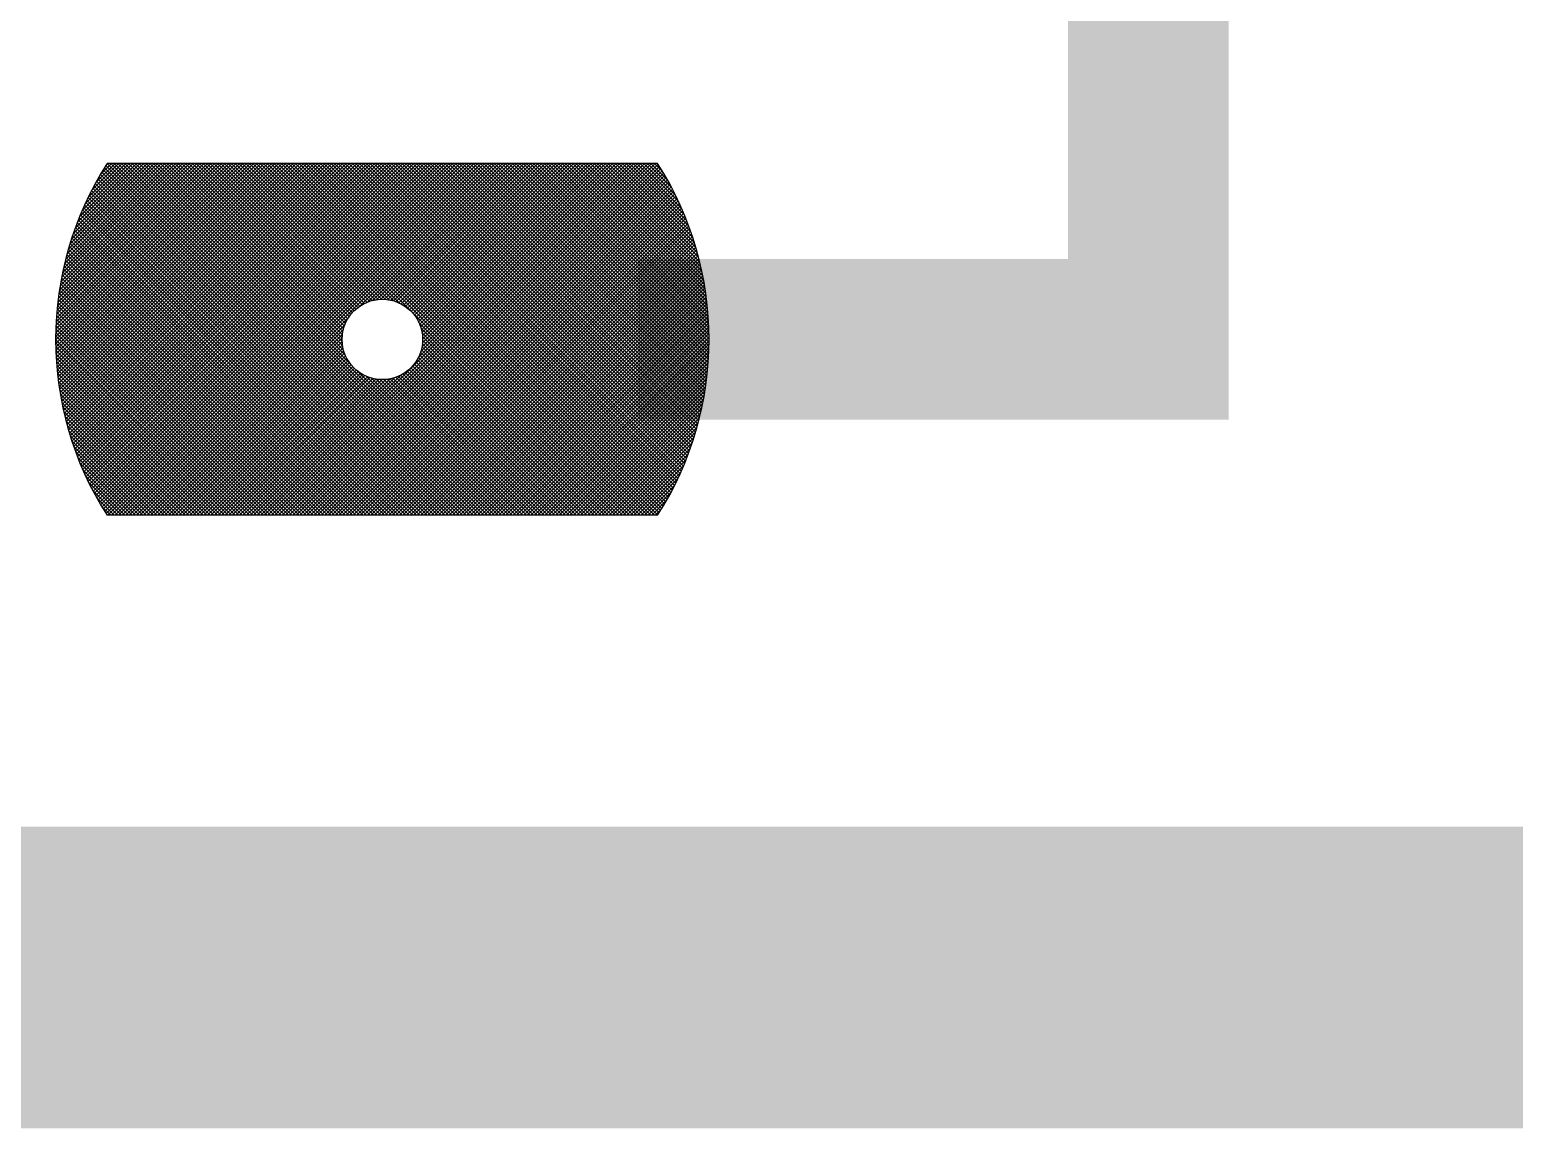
# Model space of a CAD drawing. Extents: x 0 to 395, y 0 to 270.
# Drawn here: x 109.37 to 116.76, y 201.18 to 206.65 of the extents above; entities that cross this region are included whole.
import ezdxf

# ---------------------------------------------------------------- set-up
doc = ezdxf.new("R2010")
doc.units = 0
doc.header["$LTSCALE"] = 0.3
doc.layers.get('0').update_dxf_attribs({"linetype": 'CONTINUOUS'})
doc.layers.add('TRACK', color=3, linetype='CONTINUOUS')

# ---------------------------------------------------------------- blocks, each defined once
blk = doc.blocks.new('*X23')
at = {"color": 0}
for p, q in [((85.37, 63.5027), (86.2423, 64.375)), ((85.3701, 63.4851), (86.26, 64.375)), ((85.3701, 63.5205), (86.2246, 64.375)), ((85.3703, 63.4677), (86.2776, 64.375)), ((85.3705, 63.5385), (86.2069, 64.375)), ((85.3708, 63.4504), (86.2953, 64.375)), ((85.371, 63.5567), (86.1892, 64.375)), ((85.3714, 63.4334), (86.313, 64.375)), ((85.3717, 63.5752), (86.1716, 64.375)), ((85.3721, 63.4165), (86.3307, 64.375)), ((85.3727, 63.5938), (86.1539, 64.375)), ((85.3731, 63.3998), (86.3483, 64.375)), ((85.3739, 63.6127), (86.1362, 64.375)), ((85.3742, 63.3832), (86.366, 64.375)), ((85.3754, 63.6318), (86.1185, 64.375)), ((85.3755, 63.3668), (86.3837, 64.375)), ((85.3769, 63.3505), (86.4014, 64.375)), ((85.377, 63.6512), (86.1009, 64.375)), ((85.3785, 63.3344), (86.4191, 64.375)), ((85.379, 63.6708), (86.0832, 64.375)), ((85.3802, 63.3184), (86.4367, 64.375)), ((85.3812, 63.6907), (86.0655, 64.375)), ((85.382, 63.3026), (86.4544, 64.375)), ((85.3837, 63.7109), (86.0478, 64.375)), ((85.384, 63.2869), (86.4721, 64.375)), ((85.3862, 63.2714), (86.4898, 64.375)), ((85.3866, 63.7314), (86.0301, 64.375)), ((85.3884, 63.256), (86.5074, 64.375)), ((85.3897, 63.7522), (86.0125, 64.375)), ((85.3908, 63.2407), (86.5251, 64.375)), ((85.3932, 63.7734), (85.9948, 64.375)), ((85.3933, 63.2255), (86.5428, 64.375)), ((85.396, 63.2105), (86.5605, 64.375)), ((85.397, 63.7949), (85.9771, 64.375)), ((85.3988, 63.1956), (86.5782, 64.375)), ((85.4012, 63.8167), (85.9594, 64.375)), ((85.4017, 63.1808), (86.5958, 64.375)), ((85.4047, 63.1662), (86.6135, 64.375)), ((85.4058, 63.839), (85.9418, 64.375)), ((85.4078, 63.1516), (86.6312, 64.375)), ((85.4108, 63.8617), (85.9241, 64.375)), ((85.411, 63.1372), (86.6489, 64.375)), ((85.4144, 63.1228), (86.6665, 64.375)), ((85.4162, 63.8848), (85.9064, 64.375)), ((85.4178, 63.1086), (86.6842, 64.375)), ((85.4214, 63.0945), (86.7019, 64.375)), ((85.4222, 63.9084), (85.8887, 64.375)), ((85.4251, 63.0805), (86.7196, 64.375)), ((85.4286, 63.9326), (85.871, 64.375)), ((85.4289, 63.0666), (86.7373, 64.375)), ((85.4327, 63.0528), (86.7549, 64.375)), ((85.4357, 63.9573), (85.8534, 64.375)), ((85.4367, 63.0391), (86.7726, 64.375)), ((85.4408, 63.0255), (86.7903, 64.375)), ((85.4433, 63.9826), (85.8357, 64.375)), ((85.445, 63.012), (86.808, 64.375)), ((85.4493, 62.9986), (86.8256, 64.375)), ((85.4517, 64.0086), (85.818, 64.375)), ((85.4537, 62.9853), (86.8433, 64.375)), ((85.4581, 62.9721), (86.861, 64.375)), ((85.4607, 64.0354), (85.8003, 64.375)), ((85.4627, 62.959), (86.8787, 64.375)), ((85.4674, 62.946), (86.8964, 64.375)), ((85.4706, 64.063), (85.7827, 64.375)), ((85.4721, 62.9331), (86.914, 64.375)), ((85.4769, 62.9202), (86.9317, 64.375)), ((85.4815, 64.0915), (85.765, 64.375)), ((85.4819, 62.9075), (86.9494, 64.375)), ((85.4869, 62.8948), (86.9671, 64.375)), ((85.492, 62.8823), (86.9847, 64.375)), ((85.4934, 64.1211), (85.7473, 64.375)), ((85.4972, 62.8698), (87.0024, 64.375)), ((85.5025, 62.8574), (87.0201, 64.375)), ((85.5065, 64.1518), (85.7296, 64.375)), ((85.5078, 62.8451), (87.0378, 64.375)), ((85.5133, 62.8328), (87.0555, 64.375)), ((85.5188, 62.8207), (87.0731, 64.375)), ((85.521, 64.184), (85.7119, 64.375)), ((85.5244, 62.8086), (87.0908, 64.375)), ((85.5301, 62.7966), (87.1085, 64.375)), ((85.5359, 62.7847), (87.1262, 64.375)), ((85.5372, 64.2179), (85.6943, 64.375)), ((85.5417, 62.7729), (87.1438, 64.375)), ((85.5477, 62.7612), (87.1615, 64.375)), ((85.5537, 62.7495), (87.1792, 64.375)), ((85.5554, 64.2538), (85.6766, 64.375)), ((85.5598, 62.7379), (87.1969, 64.375)), ((85.566, 62.7264), (87.2145, 64.375)), ((85.5722, 62.715), (87.2322, 64.375)), ((85.5763, 64.2924), (85.6589, 64.375)), ((85.5785, 62.7036), (87.2499, 64.375)), ((85.5849, 62.6923), (87.2676, 64.375)), ((85.5914, 62.6811), (87.2853, 64.375)), ((87.2993, 62.625), (85.5966, 64.3277)), ((85.598, 62.67), (87.3029, 64.375)), ((85.6005, 64.3343), (85.6412, 64.375)), ((87.317, 62.625), (85.6032, 64.3388)), ((85.6046, 62.659), (87.3206, 64.375)), ((87.3347, 62.625), (85.6099, 64.3498)), ((85.6113, 62.648), (87.3383, 64.375)), ((87.3523, 62.625), (85.6167, 64.3607)), ((85.618, 62.6371), (87.356, 64.375)), ((87.37, 62.625), (85.6235, 64.3715)), ((85.6249, 62.6262), (87.3736, 64.375)), ((87.3877, 62.625), (85.6377, 64.375)), ((85.6413, 62.625), (87.3913, 64.375)), ((87.4054, 62.625), (85.6554, 64.375)), ((85.659, 62.625), (87.409, 64.375)), ((87.4231, 62.625), (85.6731, 64.375)), ((85.6767, 62.625), (87.4267, 64.375)), ((87.4407, 62.625), (85.6907, 64.375)), ((85.6944, 62.625), (87.4444, 64.375)), ((87.4584, 62.625), (85.7084, 64.375)), ((85.712, 62.625), (87.462, 64.375)), ((87.4761, 62.625), (85.7261, 64.375)), ((85.7297, 62.625), (87.4797, 64.375)), ((87.4938, 62.625), (85.7438, 64.375)), ((85.7474, 62.625), (87.4974, 64.375)), ((87.5114, 62.625), (85.7614, 64.375)), ((85.7651, 62.625), (87.5151, 64.375)), ((87.5291, 62.625), (85.7791, 64.375)), ((85.7827, 62.625), (87.5327, 64.375)), ((87.5468, 62.625), (85.7968, 64.375)), ((85.8004, 62.625), (87.5504, 64.375)), ((87.5645, 62.625), (85.8145, 64.375)), ((85.8181, 62.625), (87.5681, 64.375)), ((87.5822, 62.625), (85.8322, 64.375)), ((85.8358, 62.625), (87.5858, 64.375)), ((86.8181, 63.4068), (85.8498, 64.375)), ((86.805, 63.4375), (85.8675, 64.375)), ((86.7988, 63.4614), (85.8852, 64.375)), ((86.7958, 63.4821), (85.9029, 64.375)), ((86.795, 63.5005), (85.9205, 64.375)), ((86.7958, 63.5175), (85.9382, 64.375)), ((86.7978, 63.5331), (85.9559, 64.375)), ((86.8008, 63.5478), (85.9736, 64.375)), ((86.8047, 63.5616), (85.9913, 64.375)), ((86.8094, 63.5745), (86.0089, 64.375)), ((86.8148, 63.5868), (86.0266, 64.375)), ((86.8209, 63.5984), (86.0443, 64.375)), ((86.8276, 63.6094), (86.062, 64.375)), ((86.8348, 63.6198), (86.0796, 64.375)), ((86.8427, 63.6296), (86.0973, 64.375)), ((86.8511, 63.6389), (86.115, 64.375)), ((86.8601, 63.6476), (86.1327, 64.375)), ((86.8696, 63.6558), (86.1504, 64.375)), ((86.8796, 63.6634), (86.168, 64.375)), ((86.8903, 63.6704), (86.1857, 64.375)), ((86.9016, 63.6768), (86.2034, 64.375)), ((86.9134, 63.6826), (86.2211, 64.375)), ((86.926, 63.6877), (86.2387, 64.375)), ((86.9393, 63.6921), (86.2564, 64.375)), ((86.9535, 63.6956), (86.2741, 64.375)), ((86.9685, 63.6982), (86.2918, 64.375)), ((86.9847, 63.6997), (86.3095, 64.375)), ((87.0023, 63.6999), (86.3271, 64.375)), ((87.0216, 63.6982), (86.3448, 64.375)), ((87.0434, 63.694), (86.3625, 64.375)), ((87.0696, 63.6856), (86.3802, 64.375)), ((87.1074, 63.6654), (86.3978, 64.375)), ((88.1655, 62.625), (86.4155, 64.375)), ((86.4191, 62.625), (88.1691, 64.375)), ((88.1832, 62.625), (86.4332, 64.375)), ((86.4368, 62.625), (88.1868, 64.375)), ((88.2009, 62.625), (86.4509, 64.375)), ((86.4545, 62.625), (88.2045, 64.375)), ((88.2186, 62.625), (86.4686, 64.375)), ((86.4722, 62.625), (88.2222, 64.375)), ((88.2362, 62.625), (86.4862, 64.375)), ((86.4899, 62.625), (88.2399, 64.375)), ((88.2539, 62.625), (86.5039, 64.375)), ((86.5075, 62.625), (88.2575, 64.375)), ((88.2716, 62.625), (86.5216, 64.375)), ((86.5252, 62.625), (88.2752, 64.375)), ((88.2893, 62.625), (86.5393, 64.375)), ((86.5429, 62.625), (88.2929, 64.375)), ((88.3069, 62.625), (86.5569, 64.375)), ((86.5606, 62.625), (88.3106, 64.375)), ((88.3246, 62.625), (86.5746, 64.375)), ((86.5782, 62.625), (88.3282, 64.375)), ((88.3423, 62.625), (86.5923, 64.375)), ((86.5959, 62.625), (88.3459, 64.375)), ((88.36, 62.625), (86.61, 64.375)), ((86.6136, 62.625), (88.3636, 64.375)), ((88.3695, 62.6332), (86.6277, 64.375)), ((86.6313, 62.625), (88.3709, 64.3646)), ((88.3763, 62.644), (86.6453, 64.375)), ((86.649, 62.625), (88.3777, 64.3537)), ((88.383, 62.655), (86.663, 64.375)), ((86.6666, 62.625), (88.3844, 64.3428)), ((88.3897, 62.666), (86.6807, 64.375)), ((86.6843, 62.625), (88.391, 64.3317)), ((88.3962, 62.6771), (86.6984, 64.375)), ((88.4027, 62.6883), (86.716, 64.375)), ((88.4092, 62.6995), (86.7337, 64.375)), ((88.4155, 62.7109), (86.7514, 64.375)), ((88.4218, 62.7223), (86.7691, 64.375)), ((88.428, 62.7338), (86.7868, 64.375)), ((88.4341, 62.7453), (86.8044, 64.375)), ((88.4402, 62.7569), (86.8221, 64.375)), ((88.4461, 62.7687), (86.8398, 64.375)), ((88.452, 62.7805), (86.8575, 64.375)), ((88.4578, 62.7923), (86.8751, 64.375)), ((88.4635, 62.8043), (86.8928, 64.375)), ((86.909, 63.6806), (87.6035, 64.375)), ((88.4692, 62.8163), (86.9105, 64.375)), ((88.4747, 62.8284), (86.9282, 64.375)), ((86.9378, 63.6916), (87.6211, 64.375)), ((88.4802, 62.8406), (86.9459, 64.375)), ((86.9609, 63.6971), (87.6388, 64.375)), ((88.4856, 62.8529), (86.9635, 64.375)), ((86.981, 63.6995), (87.6565, 64.375)), ((88.4909, 62.8653), (86.9812, 64.375)), ((88.4961, 62.8777), (86.9989, 64.375)), ((86.9991, 63.7), (87.6742, 64.375)), ((87.0158, 63.6989), (87.6918, 64.375)), ((88.5013, 62.8903), (87.0166, 64.375)), ((87.0312, 63.6967), (87.7095, 64.375)), ((88.5063, 62.9029), (87.0342, 64.375)), ((87.0457, 63.6935), (87.7272, 64.375)), ((88.5113, 62.9156), (87.0519, 64.375)), ((87.0593, 63.6894), (87.7449, 64.375)), ((88.5162, 62.9284), (87.0696, 64.375)), ((87.0721, 63.6845), (87.7626, 64.375)), ((87.0842, 63.679), (87.7802, 64.375)), ((88.5209, 62.9413), (87.0873, 64.375)), ((87.0957, 63.6728), (87.7979, 64.375)), ((88.5256, 62.9543), (87.105, 64.375)), ((87.1066, 63.666), (87.8156, 64.375)), ((87.1169, 63.6586), (87.8333, 64.375)), ((88.5302, 62.9674), (87.1226, 64.375)), ((87.1266, 63.6506), (87.8509, 64.375)), ((87.1357, 63.6421), (87.8686, 64.375)), ((88.5347, 62.9806), (87.1403, 64.375)), ((87.1443, 63.633), (87.8863, 64.375)), ((87.1497, 63.3732), (88.1515, 64.375)), ((87.1524, 63.6234), (87.904, 64.375)), ((88.5392, 62.9938), (87.158, 64.375)), ((87.1599, 63.6132), (87.9217, 64.375)), ((87.1668, 63.6024), (87.9393, 64.375)), ((87.1731, 63.5911), (87.957, 64.375)), ((88.5435, 63.0072), (87.1757, 64.375)), ((87.1779, 63.4191), (88.1338, 64.375)), ((87.1787, 63.579), (87.9747, 64.375)), ((87.1837, 63.5663), (87.9924, 64.375)), ((87.1878, 63.4466), (88.1161, 64.375)), ((87.1879, 63.5528), (88.01, 64.375)), ((87.1913, 63.5385), (88.0277, 64.375)), ((87.1926, 63.4692), (88.0984, 64.375)), ((88.5477, 63.0206), (87.1933, 64.375)), ((87.1936, 63.5232), (88.0454, 64.375)), ((87.1947, 63.4889), (88.0808, 64.375)), ((87.1949, 63.5068), (88.0631, 64.375)), ((88.5518, 63.0342), (87.211, 64.375)), ((88.5558, 63.0479), (87.2287, 64.375)), ((88.5598, 63.0616), (87.2464, 64.375)), ((88.5636, 63.0755), (87.264, 64.375)), ((88.5673, 63.0894), (87.2817, 64.375)), ((88.5709, 63.1035), (87.2994, 64.375)), ((88.5744, 63.1177), (87.3171, 64.375)), ((88.5778, 63.132), (87.3348, 64.375)), ((88.5811, 63.1464), (87.3524, 64.375)), ((88.5842, 63.1609), (87.3701, 64.375)), ((88.5873, 63.1755), (87.3878, 64.375)), ((88.5902, 63.1903), (87.4055, 64.375)), ((88.593, 63.2051), (87.4231, 64.375)), ((88.5957, 63.2201), (87.4408, 64.375)), ((88.5983, 63.2352), (87.4585, 64.375)), ((88.6007, 63.2505), (87.4762, 64.375)), ((88.603, 63.2658), (87.4939, 64.375)), ((88.6052, 63.2813), (87.5115, 64.375)), ((88.6073, 63.297), (87.5292, 64.375)), ((88.6092, 63.3127), (87.5469, 64.375)), ((88.6109, 63.3286), (87.5646, 64.375)), ((88.6126, 63.3447), (87.5822, 64.375)), ((88.614, 63.3609), (87.5999, 64.375)), ((88.6154, 63.3772), (87.6176, 64.375)), ((88.6165, 63.3938), (87.6353, 64.375)), ((88.6175, 63.4104), (87.653, 64.375)), ((88.6184, 63.4273), (87.6706, 64.375)), ((88.619, 63.4443), (87.6883, 64.375)), ((88.6195, 63.4614), (87.706, 64.375)), ((88.6199, 63.4788), (87.7237, 64.375)), ((88.62, 63.4964), (87.7413, 64.375)), ((88.6199, 63.5141), (87.759, 64.375)), ((88.6197, 63.532), (87.7767, 64.375)), ((88.6192, 63.5502), (87.7944, 64.375)), ((88.6186, 63.5685), (87.8121, 64.375)), ((88.6177, 63.5871), (87.8297, 64.375)), ((88.6165, 63.6059), (87.8474, 64.375)), ((88.6152, 63.6249), (87.8651, 64.375)), ((88.6136, 63.6442), (87.8828, 64.375)), ((88.6117, 63.6637), (87.9004, 64.375)), ((88.6096, 63.6835), (87.9181, 64.375)), ((88.6072, 63.7036), (87.9358, 64.375)), ((88.6045, 63.724), (87.9535, 64.375)), ((88.6015, 63.7447), (87.9712, 64.375)), ((88.5981, 63.7657), (87.9888, 64.375)), ((88.5944, 63.7871), (88.0065, 64.375)), ((88.5904, 63.8088), (88.0242, 64.375)), ((88.5859, 63.8309), (88.0419, 64.375)), ((88.5811, 63.8534), (88.0595, 64.375)), ((88.5758, 63.8764), (88.0772, 64.375)), ((88.57, 63.8999), (88.0949, 64.375)), ((88.5638, 63.9238), (88.1126, 64.375)), ((88.5569, 63.9483), (88.1303, 64.375)), ((88.5495, 63.9734), (88.1479, 64.375)), ((88.5414, 63.9992), (88.1656, 64.375)), ((88.5326, 64.0257), (88.1833, 64.375)), ((88.523, 64.0529), (88.201, 64.375)), ((88.5125, 64.0811), (88.2186, 64.375)), ((88.5011, 64.1103), (88.2363, 64.375)), ((88.4884, 64.1406), (88.254, 64.375)), ((88.4744, 64.1722), (88.2717, 64.375)), ((88.4589, 64.2055), (88.2894, 64.375)), ((88.4414, 64.2406), (88.307, 64.375)), ((88.4216, 64.2781), (88.3247, 64.375)), ((88.3987, 64.3187), (88.3424, 64.375)), ((88.3716, 64.3634), (88.3601, 64.375)), ((87.1756, 62.625), (85.5525, 64.2481)), ((87.1932, 62.625), (85.5585, 64.2597)), ((87.2109, 62.625), (85.5647, 64.2712)), ((87.2286, 62.625), (85.5709, 64.2827)), ((87.2463, 62.625), (85.5772, 64.2941)), ((87.264, 62.625), (85.5836, 64.3054)), ((87.2816, 62.625), (85.5901, 64.3166)), ((86.702, 62.625), (88.3976, 64.3206)), ((86.7197, 62.625), (88.4041, 64.3094)), ((86.7373, 62.625), (88.4105, 64.2981)), ((86.755, 62.625), (88.4168, 64.2868)), ((86.7727, 62.625), (88.4231, 64.2754)), ((86.7904, 62.625), (88.4293, 64.2639)), ((86.8081, 62.625), (88.4354, 64.2523)), ((87.0695, 62.625), (85.5177, 64.1768)), ((87.0872, 62.625), (85.5233, 64.1889)), ((87.1049, 62.625), (85.5289, 64.2009)), ((87.1225, 62.625), (85.5347, 64.2128)), ((87.1402, 62.625), (85.5405, 64.2247)), ((87.1579, 62.625), (85.5465, 64.2364)), ((86.8257, 62.625), (88.4414, 64.2407)), ((86.8434, 62.625), (88.4473, 64.2289)), ((86.8611, 62.625), (88.4532, 64.2171)), ((86.8788, 62.625), (88.459, 64.2052)), ((86.8964, 62.625), (88.4647, 64.1933)), ((86.9141, 62.625), (88.4703, 64.1812)), ((86.9634, 62.625), (85.4859, 64.1026)), ((86.9811, 62.625), (85.4909, 64.1152)), ((86.9988, 62.625), (85.4961, 64.1277)), ((87.0165, 62.625), (85.5014, 64.1401)), ((87.0342, 62.625), (85.5067, 64.1524)), ((87.0518, 62.625), (85.5122, 64.1647)), ((86.9318, 62.625), (88.4759, 64.1691)), ((86.9495, 62.625), (88.4813, 64.1569)), ((86.9672, 62.625), (88.4867, 64.1446)), ((86.9848, 62.625), (88.492, 64.1322)), ((87.0025, 62.625), (88.4972, 64.1197)), ((87.0202, 62.625), (88.5023, 64.1071)), ((86.8751, 62.625), (85.4617, 64.0383)), ((86.8927, 62.625), (85.4664, 64.0513)), ((86.9104, 62.625), (85.4711, 64.0643)), ((86.9281, 62.625), (85.4759, 64.0771)), ((86.9458, 62.625), (85.4809, 64.0899)), ((87.0379, 62.625), (88.5074, 64.0945)), ((87.0555, 62.625), (88.5123, 64.0818)), ((87.0732, 62.625), (88.5171, 64.0689)), ((87.0909, 62.625), (88.5219, 64.056)), ((87.1086, 62.625), (88.5266, 64.043)), ((87.1262, 62.625), (88.5312, 64.0299)), ((86.769, 62.625), (85.4359, 63.9581)), ((86.7867, 62.625), (85.44, 63.9717)), ((86.8043, 62.625), (85.4441, 63.9852)), ((86.822, 62.625), (85.4484, 63.9986)), ((86.8397, 62.625), (85.4527, 64.0119)), ((86.8574, 62.625), (85.4572, 64.0252)), ((87.1439, 62.625), (88.5357, 64.0167)), ((87.1616, 62.625), (88.54, 64.0034)), ((87.1793, 62.625), (88.5443, 63.9901)), ((87.197, 62.625), (88.5485, 63.9766)), ((87.2146, 62.625), (88.5526, 63.963)), ((86.6806, 62.625), (85.4171, 63.8885)), ((86.6983, 62.625), (85.4207, 63.9026)), ((86.716, 62.625), (85.4243, 63.9166)), ((86.7336, 62.625), (85.4281, 63.9306)), ((86.7513, 62.625), (85.4319, 63.9444)), ((87.2323, 62.625), (88.5566, 63.9493)), ((87.25, 62.625), (88.5605, 63.9355)), ((87.2677, 62.625), (88.5643, 63.9217)), ((87.2853, 62.625), (88.568, 63.9077)), ((87.303, 62.625), (88.5716, 63.8936)), ((87.3207, 62.625), (88.5751, 63.8794)), ((86.5922, 62.625), (85.4011, 63.8162)), ((86.6099, 62.625), (85.404, 63.8308)), ((86.6276, 62.625), (85.4071, 63.8454)), ((86.6452, 62.625), (85.4104, 63.8599)), ((86.6629, 62.625), (85.4137, 63.8742)), ((87.3384, 62.625), (88.5785, 63.8651)), ((87.3561, 62.625), (88.5817, 63.8507)), ((87.3737, 62.625), (88.5849, 63.8361)), ((87.3914, 62.625), (88.5879, 63.8215)), ((87.4091, 62.625), (88.5908, 63.8067)), ((86.5038, 62.625), (85.388, 63.7409)), ((86.5215, 62.625), (85.3903, 63.7562)), ((86.5392, 62.625), (85.3928, 63.7714)), ((86.5569, 62.625), (85.3954, 63.7864)), ((86.5745, 62.625), (85.3982, 63.8013)), ((87.4268, 62.625), (88.5936, 63.7918)), ((87.4444, 62.625), (88.5963, 63.7768)), ((87.4621, 62.625), (88.5988, 63.7617)), ((87.4798, 62.625), (88.6012, 63.7464)), ((87.4975, 62.625), (88.6035, 63.731)), ((86.4154, 62.625), (85.3781, 63.6623)), ((86.4331, 62.625), (85.3798, 63.6783)), ((86.4508, 62.625), (85.3816, 63.6941)), ((86.4685, 62.625), (85.3836, 63.7099)), ((86.4861, 62.625), (85.3857, 63.7254)), ((87.5152, 62.625), (88.6056, 63.7155)), ((87.5328, 62.625), (88.6077, 63.6998)), ((87.5505, 62.625), (88.6095, 63.684)), ((87.5682, 62.625), (88.6113, 63.6681)), ((86.3447, 62.625), (85.3729, 63.5968)), ((86.3624, 62.625), (85.374, 63.6134)), ((86.3801, 62.625), (85.3752, 63.6299)), ((86.3978, 62.625), (85.3766, 63.6462)), ((85.8535, 62.625), (86.8144, 63.586)), ((88.1478, 62.625), (87.1604, 63.6124)), ((87.5859, 62.625), (88.6129, 63.652)), ((87.6035, 62.625), (88.6143, 63.6358)), ((87.6212, 62.625), (88.6156, 63.6194)), ((87.6389, 62.625), (88.6167, 63.6028)), ((87.6566, 62.625), (88.6177, 63.5861)), ((86.2563, 62.625), (85.37, 63.5113)), ((86.274, 62.625), (85.3703, 63.5288)), ((86.2917, 62.625), (85.3707, 63.546)), ((86.3094, 62.625), (85.3712, 63.5631)), ((86.327, 62.625), (85.372, 63.5801)), ((85.8711, 62.625), (86.8034, 63.5572)), ((85.8888, 62.625), (86.7979, 63.5341)), ((85.9065, 62.625), (86.7955, 63.514)), ((88.1302, 62.625), (87.1806, 63.5746)), ((88.1125, 62.625), (87.189, 63.5484)), ((88.0948, 62.625), (87.1932, 63.5266)), ((87.6743, 62.625), (88.6185, 63.5693)), ((87.6919, 62.625), (88.6192, 63.5522)), ((87.7096, 62.625), (88.6196, 63.535)), ((87.7273, 62.625), (88.6199, 63.5176)), ((86.2387, 62.625), (85.37, 63.4936)), ((86.221, 62.625), (85.3702, 63.4758)), ((86.2033, 62.625), (85.3705, 63.4578)), ((86.1856, 62.625), (85.3711, 63.4395)), ((85.9242, 62.625), (86.795, 63.4959)), ((85.9418, 62.625), (86.7961, 63.4792)), ((85.9595, 62.625), (86.7983, 63.4638)), ((85.9772, 62.625), (86.8015, 63.4493)), ((85.9949, 62.625), (86.8056, 63.4357)), ((88.0064, 62.625), (87.1871, 63.4443)), ((88.0241, 62.625), (87.1906, 63.4585)), ((88.0418, 62.625), (87.1932, 63.4735)), ((88.0595, 62.625), (87.1947, 63.4897)), ((88.0771, 62.625), (87.1949, 63.5073)), ((87.745, 62.625), (88.62, 63.5)), ((87.7626, 62.625), (88.6199, 63.4823)), ((87.7803, 62.625), (88.6196, 63.4643)), ((87.798, 62.625), (88.6191, 63.4461)), ((86.1679, 62.625), (85.3719, 63.421)), ((86.1503, 62.625), (85.3729, 63.4023)), ((86.1326, 62.625), (85.3742, 63.3834)), ((86.1149, 62.625), (85.3757, 63.3642)), ((86.0126, 62.625), (86.8105, 63.4229)), ((86.0302, 62.625), (86.816, 63.4108)), ((86.0479, 62.625), (86.8222, 63.3993)), ((86.0656, 62.625), (86.829, 63.3884)), ((86.0833, 62.625), (86.8364, 63.3781)), ((86.1009, 62.625), (86.8444, 63.3684)), ((87.8827, 62.625), (87.1426, 63.3651)), ((87.9004, 62.625), (87.1508, 63.3746)), ((87.918, 62.625), (87.1584, 63.3846)), ((87.9357, 62.625), (87.1654, 63.3953)), ((87.9534, 62.625), (87.1718, 63.4066)), ((87.9711, 62.625), (87.1776, 63.4184)), ((87.9887, 62.625), (87.1827, 63.431)), ((87.8157, 62.625), (88.6184, 63.4277)), ((87.8334, 62.625), (88.6175, 63.4091)), ((87.851, 62.625), (88.6163, 63.3903)), ((87.8687, 62.625), (88.6149, 63.3712)), ((86.0972, 62.625), (85.3774, 63.3448)), ((86.0796, 62.625), (85.3794, 63.3251)), ((86.0619, 62.625), (85.3817, 63.3052)), ((86.1186, 62.625), (86.8529, 63.3593)), ((86.1363, 62.625), (86.862, 63.3507)), ((86.154, 62.625), (86.8716, 63.3426)), ((86.1717, 62.625), (86.8818, 63.3351)), ((86.1893, 62.625), (86.8926, 63.3282)), ((86.207, 62.625), (86.9039, 63.3219)), ((86.2247, 62.625), (86.916, 63.3163)), ((86.2424, 62.625), (86.9287, 63.3113)), ((86.26, 62.625), (86.9422, 63.3071)), ((86.2777, 62.625), (86.9565, 63.3037)), ((86.2954, 62.625), (86.9718, 63.3014)), ((86.3131, 62.625), (86.9882, 63.3001)), ((86.3308, 62.625), (87.0061, 63.3003)), ((86.3484, 62.625), (87.0258, 63.3024)), ((86.3661, 62.625), (87.0484, 63.3072)), ((86.3838, 62.625), (87.0759, 63.3171)), ((86.4015, 62.625), (87.1218, 63.3453)), ((87.5998, 62.625), (86.9018, 63.3231)), ((87.6175, 62.625), (86.9325, 63.31)), ((87.6352, 62.625), (86.9564, 63.3038)), ((87.6529, 62.625), (86.9771, 63.3008)), ((87.6705, 62.625), (86.9955, 63.3)), ((87.6882, 62.625), (87.0125, 63.3008)), ((87.7059, 62.625), (87.0281, 63.3028)), ((87.7236, 62.625), (87.0428, 63.3058)), ((87.7413, 62.625), (87.0566, 63.3097)), ((87.7589, 62.625), (87.0695, 63.3144)), ((87.7766, 62.625), (87.0818, 63.3198)), ((87.7943, 62.625), (87.0934, 63.3259)), ((87.812, 62.625), (87.1044, 63.3326)), ((87.8296, 62.625), (87.1148, 63.3398)), ((87.8473, 62.625), (87.1246, 63.3477)), ((87.865, 62.625), (87.1339, 63.3561)), ((87.8864, 62.625), (88.6132, 63.3518)), ((87.9041, 62.625), (88.6113, 63.3323)), ((87.9217, 62.625), (88.6091, 63.3124)), ((87.9394, 62.625), (88.6067, 63.2922)), ((86.0442, 62.625), (85.3843, 63.2849)), ((86.0265, 62.625), (85.3872, 63.2643)), ((86.0088, 62.625), (85.3904, 63.2435)), ((85.9912, 62.625), (85.3939, 63.2223)), ((87.9571, 62.625), (88.6039, 63.2718)), ((87.9748, 62.625), (88.6008, 63.251)), ((87.9925, 62.625), (88.5974, 63.2299)), ((85.9735, 62.625), (85.3978, 63.2007)), ((85.9558, 62.625), (85.4021, 63.1787)), ((85.9381, 62.625), (85.4067, 63.1564)), ((88.0101, 62.625), (88.5936, 63.2085)), ((88.0278, 62.625), (88.5895, 63.1867)), ((88.0455, 62.625), (88.585, 63.1645)), ((88.0632, 62.625), (88.58, 63.1419)), ((85.9205, 62.625), (85.4118, 63.1336)), ((85.9028, 62.625), (85.4174, 63.1104)), ((85.8851, 62.625), (85.4235, 63.0867)), ((88.0808, 62.625), (88.5747, 63.1188)), ((88.0985, 62.625), (88.5688, 63.0953)), ((88.1162, 62.625), (88.5624, 63.0712)), ((85.8674, 62.625), (85.43, 63.0624)), ((85.8497, 62.625), (85.4372, 63.0376)), ((85.8321, 62.625), (85.445, 63.0121)), ((88.1339, 62.625), (88.5555, 63.0466)), ((88.1516, 62.625), (88.5479, 63.0214)), ((88.1692, 62.625), (88.5397, 62.9955)), ((85.8144, 62.625), (85.4535, 62.9859)), ((85.7967, 62.625), (85.4627, 62.959)), ((85.779, 62.625), (85.4728, 62.9313)), ((88.1869, 62.625), (88.5307, 62.9688)), ((88.2046, 62.625), (88.521, 62.9414)), ((85.7614, 62.625), (85.4838, 62.9025)), ((85.7437, 62.625), (85.4959, 62.8727)), ((88.2223, 62.625), (88.5103, 62.913)), ((88.2399, 62.625), (88.4986, 62.8836)), ((88.2576, 62.625), (88.4857, 62.853)), ((85.726, 62.625), (85.5093, 62.8417)), ((85.7083, 62.625), (85.5242, 62.8092)), ((85.6906, 62.625), (85.5407, 62.7749)), ((88.2753, 62.625), (88.4714, 62.8211)), ((88.293, 62.625), (88.4555, 62.7875)), ((85.673, 62.625), (85.5595, 62.7385)), ((85.6553, 62.625), (85.5809, 62.6994)), ((88.3107, 62.625), (88.4376, 62.7519)), ((88.3283, 62.625), (88.4172, 62.7138)), ((85.6376, 62.625), (85.606, 62.6566)), ((88.346, 62.625), (88.3935, 62.6725)), ((88.3637, 62.625), (88.3654, 62.6267))]:
    blk.add_line(p, q, dxfattribs=at)

msp = doc.modelspace()

# ---------------------------------------------------------------- linework, layer by layer
at = {"layer": 'TRACK'}
for p, q in [((112.4943, 205.98), (109.7557, 205.98)), ((112.4943, 204.23), (109.7557, 204.23))]:
    msp.add_line(p, q, dxfattribs=at)
for points, const_width in [([(112.395, 217.805), (114.935, 217.805), (114.935, 205.105), (112.395, 205.105)], 0.8), ([(106.68, 209.55), (106.68, 201.93), (134.62, 201.93)], 1.5)]:
    msp.add_lwpolyline(points, dxfattribs=dict(at, const_width=const_width))
msp.add_circle((111.125, 205.105), 0.2, dxfattribs=at)
for start, end in [(147.42103, 212.57897), (327.42103, 32.57897)]:
    msp.add_arc((111.125, 205.105), 1.625, start, end, dxfattribs=at)

# ---------------------------------------------------------------- block references
at = {"layer": 'TRACK', "xscale": -1}
msp.add_blockref('*X23', (198.12, 141.605), dxfattribs=at)

doc.saveas('drawing.dxf')
